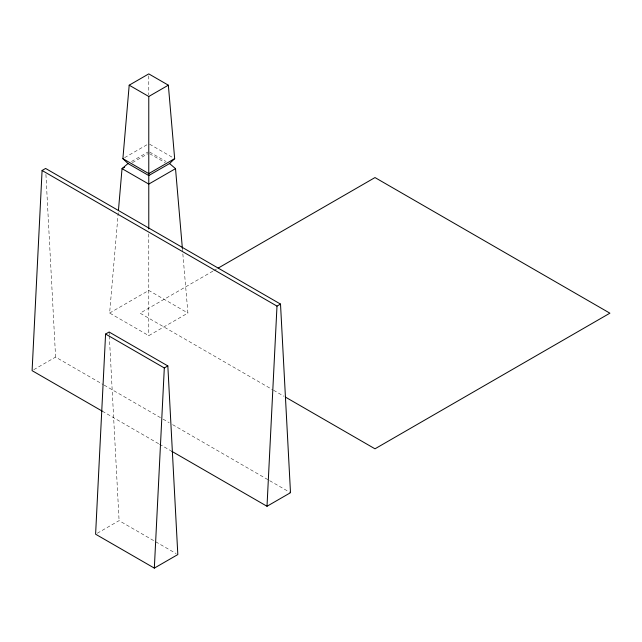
<?xml version="1.0" encoding="UTF-8"?>
<svg xmlns="http://www.w3.org/2000/svg" width="642" height="642" viewBox="0 0 642 642"><rect width="100%" height="100%" fill="white"/><g stroke="black" fill="none" stroke-linecap="round" stroke-linejoin="round"><path stroke-width="0.48" stroke-dasharray="3.21 2.41" d="M182.368 248.31L187.921 313.039L148.775 335.638L109.621 313.039L118.345 211.467M124.612 157.659L147.909 144.209M131.458 161.543L147.909 152.05M132.38 162.667L147.909 153.703M109.621 313.039L148.775 290.433L187.921 313.039M33.777 369.68L55.589 357.088L103.266 384.614M212.895 271.149L140.084 313.184L272.706 389.758M213.762 270.651L217.229 268.645M97.279 533.245L119.091 520.646L176.093 553.556M149.634 144.209L172.939 157.659M149.642 152.05L166.093 161.543M149.634 153.703L165.171 162.667M273.572 390.256L283.973 396.266M104.132 385.112L162.209 418.648M163.076 419.146L169.143 422.653M172.61 424.651L268.829 480.2M269.696 480.706L290.497 492.711M102.311 411.185L158.654 443.718M159.521 444.216L170.788 450.724M109.108 332.018L109.268 335.012M109.325 336.007L119.091 520.646M45.927 174.447L55.589 357.088M148.775 75.876L148.775 94.831M148.775 233.945L148.775 335.638"/><path stroke-width="0.96" d="M171.663 451.222L267.008 506.273L290.497 492.711L280.514 304.083L45.606 168.453L42.083 170.491L32.1 370.651L102.311 411.185M105.585 334.049L95.602 534.208L154.329 568.114L177.818 554.552L167.835 365.924L109.108 332.018L105.585 334.049L164.312 367.954L167.835 365.924M154.329 568.114L164.312 367.954M267.008 506.273L276.991 306.114L280.514 304.083M118.433 210.472L122.028 168.645L127.991 163.549L148.775 175.547L169.56 163.549L174.664 158.654L168.348 85.185L148.775 73.886L129.194 85.185L122.887 158.654L127.991 163.549M129.194 85.185L148.775 96.485L168.348 85.185M124.612 167.153L122.028 168.645L148.775 184.085L175.523 168.645L169.56 163.549M174.664 158.654L148.775 173.605L122.887 158.654M218.095 268.147L374.992 177.561L609.9 313.184L374.992 448.814L285.706 397.262M42.083 170.491L276.991 306.114M175.523 168.645L182.368 248.31M148.775 96.485L148.775 228.953"/></g></svg>
